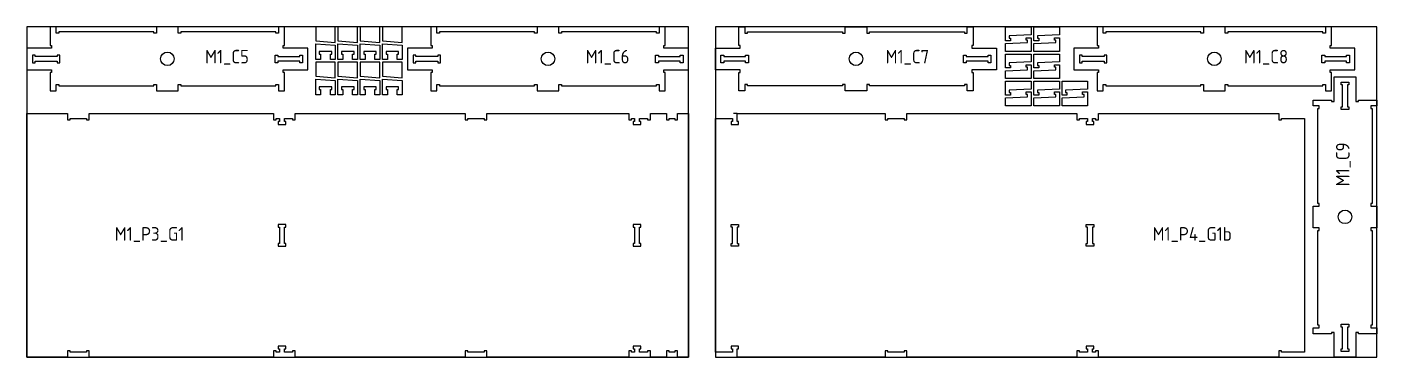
# Model space of a CAD drawing. Header units: millimetres. Extents: x -18174 to 50972, y 6312 to 16778.
# Drawn here: x -9888 to -4908, y 10273 to 11493 of the extents above; entities that cross this region are included whole.
import ezdxf

# ---------------------------------------------------------------- set-up
doc = ezdxf.new("R2010")
doc.units = ezdxf.units.MM
doc.header["$MEASUREMENT"] = 0
for name, color, linetype in [('freeswerk_CODES', 50, 'Continuous'), ('freeswerk_ELEMENTEN', 7, 'Continuous'), ('freeswerk_PLATEN', 3, 'Continuous')]:
    doc.layers.add(name, color=color, linetype=linetype)

msp = doc.modelspace()

# ---------------------------------------------------------------- linework, layer by layer
for centre in [(-9369.7, 11374.5), (-7965.7, 11374.5), (-6829.7, 11374.5), (-5507.7, 11374.5), (-5025.7, 10790.5)]:
    msp.add_circle(centre, 25)
at = {"layer": 'freeswerk_ELEMENTEN'}
for points in [[(-8937.7, 11424.5), (-8937.7, 11492.5), (-8959.7, 11492.5), (-8959.7, 11469.5), (-8969.7, 11469.5), (-8969.7, 11474.5), (-9319.7, 11474.5), (-9319.7, 11469.5), (-9329.7, 11469.5), (-9329.7, 11492.5), (-9409.7, 11492.5), (-9409.7, 11469.5), (-9419.7, 11469.5), (-9419.7, 11474.5), (-9769.7, 11474.5), (-9769.7, 11469.5), (-9779.7, 11469.5), (-9779.7, 11492.5), (-9801.7, 11492.5), (-9801.7, 11424.5), (-9796.7, 11424.5), (-9796.7, 11414.5), (-9887.7, 11414.5), (-9887.7, 11334.5), (-9796.7, 11334.5), (-9796.7, 11324.5), (-9801.7, 11324.5), (-9801.7, 11256.5), (-9779.7, 11256.5), (-9779.7, 11279.5), (-9769.7, 11279.5), (-9769.7, 11274.5), (-9419.7, 11274.5), (-9419.7, 11279.5), (-9409.7, 11279.5), (-9409.7, 11256.5), (-9329.7, 11256.5), (-9329.7, 11279.5), (-9319.7, 11279.5), (-9319.7, 11274.5), (-8969.7, 11274.5), (-8969.7, 11279.5), (-8959.7, 11279.5), (-8959.7, 11256.5), (-8937.7, 11256.5), (-8937.7, 11324.5), (-8942.7, 11324.5), (-8942.7, 11334.5), (-8851.7, 11334.5), (-8851.7, 11414.5), (-8942.7, 11414.5), (-8942.7, 11424.5)], [(-8822.8, 11440.6), (-8750.6, 11434.9), (-8750.6, 11492.5), (-8822.8, 11492.5)], [(-8740.6, 11440.6), (-8668.4, 11434.9), (-8668.4, 11492.5), (-8740.6, 11492.5)], [(-8658.4, 11440.6), (-8586.2, 11434.9), (-8586.2, 11492.5), (-8658.4, 11492.5)], [(-8576.2, 11440.6), (-8504, 11434.9), (-8504, 11492.5), (-8576.2, 11492.5)], [(-7533.7, 11424.5), (-7533.7, 11492.5), (-7555.7, 11492.5), (-7555.7, 11469.5), (-7565.7, 11469.5), (-7565.7, 11474.5), (-7915.7, 11474.5), (-7915.7, 11469.5), (-7925.7, 11469.5), (-7925.7, 11492.5), (-8005.7, 11492.5), (-8005.7, 11469.5), (-8015.7, 11469.5), (-8015.7, 11474.5), (-8365.7, 11474.5), (-8365.7, 11469.5), (-8375.7, 11469.5), (-8375.7, 11492.5), (-8397.7, 11492.5), (-8397.7, 11424.5), (-8392.7, 11424.5), (-8392.7, 11414.5), (-8483.7, 11414.5), (-8483.7, 11334.5), (-8392.7, 11334.5), (-8392.7, 11324.5), (-8397.7, 11324.5), (-8397.7, 11256.5), (-8375.7, 11256.5), (-8375.7, 11279.5), (-8365.7, 11279.5), (-8365.7, 11274.5), (-8015.7, 11274.5), (-8015.7, 11279.5), (-8005.7, 11279.5), (-8005.7, 11256.5), (-7925.7, 11256.5), (-7925.7, 11279.5), (-7915.7, 11279.5), (-7915.7, 11274.5), (-7565.7, 11274.5), (-7565.7, 11279.5), (-7555.7, 11279.5), (-7555.7, 11256.5), (-7533.7, 11256.5), (-7533.7, 11324.5), (-7538.7, 11324.5), (-7538.7, 11334.5), (-7447.7, 11334.5), (-7447.7, 11414.5), (-7538.7, 11414.5), (-7538.7, 11424.5)], [(-6869.7, 11279.5), (-6879.7, 11279.5), (-6879.7, 11274.5), (-7229.7, 11274.5), (-7229.7, 11279.5), (-7239.7, 11279.5), (-7239.7, 11256.5), (-7261.7, 11256.5), (-7261.7, 11324.5), (-7256.7, 11324.5), (-7256.7, 11334.5), (-7347.7, 11334.5), (-7347.7, 11414.5), (-7256.7, 11414.5), (-7256.7, 11424.5), (-7261.7, 11424.5), (-7261.7, 11492.5), (-7239.7, 11492.5), (-7239.7, 11469.5), (-7229.7, 11469.5), (-7229.7, 11474.5), (-6879.7, 11474.5), (-6879.7, 11469.5), (-6869.7, 11469.5), (-6869.7, 11492.5), (-6789.7, 11492.5), (-6789.7, 11469.5), (-6779.7, 11469.5), (-6779.7, 11474.5), (-6429.7, 11474.5), (-6429.7, 11469.5), (-6419.7, 11469.5), (-6419.7, 11492.5), (-6397.7, 11492.5), (-6397.7, 11424.5), (-6402.7, 11424.5), (-6402.7, 11414.5), (-6311.7, 11414.5), (-6311.7, 11334.5), (-6402.7, 11334.5), (-6402.7, 11324.5), (-6397.7, 11324.5), (-6397.7, 11256.5), (-6419.7, 11256.5), (-6419.7, 11279.5), (-6429.7, 11279.5), (-6429.7, 11274.5), (-6779.7, 11274.5), (-6779.7, 11279.5), (-6789.7, 11279.5), (-6789.7, 11256.5), (-6869.7, 11256.5)], [(-6183.5, 11492.5), (-6183.5, 11463.7), (-6264.5, 11460.1), (-6264.5, 11450.8), (-6259.5, 11450.8), (-6259.5, 11441.7), (-6277.5, 11441.7), (-6277.5, 11492.5)], [(-6079.5, 11492.5), (-6079.5, 11463.7), (-6160.5, 11460.1), (-6160.5, 11450.8), (-6155.5, 11450.8), (-6155.5, 11441.7), (-6173.5, 11441.7), (-6173.5, 11492.5)], [(-5075.7, 11424.5), (-5075.7, 11492.5), (-5097.7, 11492.5), (-5097.7, 11469.5), (-5107.7, 11469.5), (-5107.7, 11474.5), (-5457.7, 11474.5), (-5457.7, 11469.5), (-5467.7, 11469.5), (-5467.7, 11492.5), (-5547.7, 11492.5), (-5547.7, 11469.5), (-5557.7, 11469.5), (-5557.7, 11474.5), (-5907.7, 11474.5), (-5907.7, 11469.5), (-5917.7, 11469.5), (-5917.7, 11492.5), (-5939.7, 11492.5), (-5939.7, 11424.5), (-5934.7, 11424.5), (-5934.7, 11414.5), (-6025.7, 11414.5), (-6025.7, 11334.5), (-5934.7, 11334.5), (-5934.7, 11324.5), (-5939.7, 11324.5), (-5939.7, 11256.5), (-5917.7, 11256.5), (-5917.7, 11279.5), (-5907.7, 11279.5), (-5907.7, 11274.5), (-5557.7, 11274.5), (-5557.7, 11279.5), (-5547.7, 11279.5), (-5547.7, 11256.5), (-5467.7, 11256.5), (-5467.7, 11279.5), (-5457.7, 11279.5), (-5457.7, 11274.5), (-5107.7, 11274.5), (-5107.7, 11279.5), (-5097.7, 11279.5), (-5097.7, 11256.5), (-5075.7, 11256.5), (-5075.7, 11324.5), (-5080.7, 11324.5), (-5080.7, 11334.5), (-4989.7, 11334.5), (-4989.7, 11414.5), (-5080.7, 11414.5), (-5080.7, 11424.5)], [(-8750.6, 11371.9), (-8768.6, 11371.9), (-8768.6, 11391.7), (-8763.6, 11391.7), (-8763.6, 11401.9), (-8809.8, 11401.9), (-8809.8, 11391.7), (-8804.8, 11391.7), (-8804.8, 11371.9), (-8822.8, 11371.9), (-8822.8, 11430.6), (-8750.6, 11424.9)], [(-8668.4, 11371.9), (-8686.4, 11371.9), (-8686.4, 11391.7), (-8681.4, 11391.7), (-8681.4, 11401.9), (-8727.6, 11401.9), (-8727.6, 11391.7), (-8722.6, 11391.7), (-8722.6, 11371.9), (-8740.6, 11371.9), (-8740.6, 11430.6), (-8668.4, 11424.9)], [(-8586.2, 11371.9), (-8604.2, 11371.9), (-8604.2, 11391.7), (-8599.2, 11391.7), (-8599.2, 11401.9), (-8645.4, 11401.9), (-8645.4, 11391.7), (-8640.4, 11391.7), (-8640.4, 11371.9), (-8658.4, 11371.9), (-8658.4, 11430.6), (-8586.2, 11424.9)], [(-8504, 11371.9), (-8522, 11371.9), (-8522, 11391.7), (-8517, 11391.7), (-8517, 11401.9), (-8563.2, 11401.9), (-8563.2, 11391.7), (-8558.2, 11391.7), (-8558.2, 11371.9), (-8576.2, 11371.9), (-8576.2, 11430.6), (-8504, 11424.9)], [(-6277.5, 11402.1), (-6277.5, 11430.9), (-6196.5, 11434.6), (-6196.5, 11443.8), (-6201.5, 11443.8), (-6201.5, 11452.9), (-6183.5, 11452.9), (-6183.5, 11402.1)], [(-6173.5, 11402.1), (-6173.5, 11430.9), (-6092.5, 11434.6), (-6092.5, 11443.8), (-6097.5, 11443.8), (-6097.5, 11452.9), (-6079.5, 11452.9), (-6079.5, 11402.1)], [(-9857.7, 11383.5), (-9857.7, 11388.5), (-9867.7, 11388.5), (-9867.7, 11360.5), (-9857.7, 11360.5), (-9857.7, 11365.5), (-9776.7, 11365.5), (-9776.7, 11360.5), (-9766.7, 11360.5), (-9766.7, 11388.5), (-9776.7, 11388.5), (-9776.7, 11383.5)], [(-8881.7, 11365.5), (-8962.7, 11365.5), (-8962.7, 11360.5), (-8972.7, 11360.5), (-8972.7, 11388.5), (-8962.7, 11388.5), (-8962.7, 11383.5), (-8881.7, 11383.5), (-8881.7, 11388.5), (-8871.7, 11388.5), (-8871.7, 11360.5), (-8881.7, 11360.5)], [(-8822.8, 11310), (-8750.6, 11304.3), (-8750.6, 11361.9), (-8822.8, 11361.9)], [(-8740.6, 11310), (-8668.4, 11304.3), (-8668.4, 11361.9), (-8740.6, 11361.9)], [(-8658.4, 11310), (-8586.2, 11304.3), (-8586.2, 11361.9), (-8658.4, 11361.9)], [(-8576.2, 11310), (-8504, 11304.3), (-8504, 11361.9), (-8576.2, 11361.9)], [(-8453.7, 11383.5), (-8453.7, 11388.5), (-8463.7, 11388.5), (-8463.7, 11360.5), (-8453.7, 11360.5), (-8453.7, 11365.5), (-8372.7, 11365.5), (-8372.7, 11360.5), (-8362.7, 11360.5), (-8362.7, 11388.5), (-8372.7, 11388.5), (-8372.7, 11383.5)], [(-7477.7, 11365.5), (-7558.7, 11365.5), (-7558.7, 11360.5), (-7568.7, 11360.5), (-7568.7, 11388.5), (-7558.7, 11388.5), (-7558.7, 11383.5), (-7477.7, 11383.5), (-7477.7, 11388.5), (-7467.7, 11388.5), (-7467.7, 11360.5), (-7477.7, 11360.5)], [(-7236.7, 11388.5), (-7226.7, 11388.5), (-7226.7, 11360.5), (-7236.7, 11360.5), (-7236.7, 11365.5), (-7317.7, 11365.5), (-7317.7, 11360.5), (-7327.7, 11360.5), (-7327.7, 11388.5), (-7317.7, 11388.5), (-7317.7, 11383.5), (-7236.7, 11383.5)], [(-6341.7, 11360.5), (-6341.7, 11365.5), (-6422.7, 11365.5), (-6422.7, 11360.5), (-6432.7, 11360.5), (-6432.7, 11388.5), (-6422.7, 11388.5), (-6422.7, 11383.5), (-6341.7, 11383.5), (-6341.7, 11388.5), (-6331.7, 11388.5), (-6331.7, 11360.5)], [(-6183.5, 11392.1), (-6183.5, 11363.3), (-6264.5, 11359.7), (-6264.5, 11350.4), (-6259.5, 11350.4), (-6259.5, 11341.3), (-6277.5, 11341.3), (-6277.5, 11392.1)], [(-6079.5, 11392.1), (-6079.5, 11363.3), (-6160.5, 11359.7), (-6160.5, 11350.4), (-6155.5, 11350.4), (-6155.5, 11341.3), (-6173.5, 11341.3), (-6173.5, 11392.1)], [(-5995.7, 11383.5), (-5995.7, 11388.5), (-6005.7, 11388.5), (-6005.7, 11360.5), (-5995.7, 11360.5), (-5995.7, 11365.5), (-5914.7, 11365.5), (-5914.7, 11360.5), (-5904.7, 11360.5), (-5904.7, 11388.5), (-5914.7, 11388.5), (-5914.7, 11383.5)], [(-5019.7, 11365.5), (-5100.7, 11365.5), (-5100.7, 11360.5), (-5110.7, 11360.5), (-5110.7, 11388.5), (-5100.7, 11388.5), (-5100.7, 11383.5), (-5019.7, 11383.5), (-5019.7, 11388.5), (-5009.7, 11388.5), (-5009.7, 11360.5), (-5019.7, 11360.5)], [(-6277.5, 11301.7), (-6277.5, 11330.5), (-6196.5, 11334.1), (-6196.5, 11343.4), (-6201.5, 11343.4), (-6201.5, 11352.5), (-6183.5, 11352.5), (-6183.5, 11301.7)], [(-6173.5, 11301.7), (-6173.5, 11330.5), (-6092.5, 11334.1), (-6092.5, 11343.4), (-6097.5, 11343.4), (-6097.5, 11352.5), (-6079.5, 11352.5), (-6079.5, 11301.7)], [(-4930.7, 10750.5), (-4930.7, 10740.5), (-4925.7, 10740.5), (-4925.7, 10390.5), (-4930.7, 10390.5), (-4930.7, 10380.5), (-4907.7, 10380.5), (-4907.7, 10358.5), (-4975.7, 10358.5), (-4975.7, 10363.5), (-4985.7, 10363.5), (-4985.7, 10272.5), (-5065.7, 10272.5), (-5065.7, 10363.5), (-5075.7, 10363.5), (-5075.7, 10358.5), (-5143.7, 10358.5), (-5143.7, 10380.5), (-5120.7, 10380.5), (-5120.7, 10390.5), (-5125.7, 10390.5), (-5125.7, 10740.5), (-5120.7, 10740.5), (-5120.7, 10750.5), (-5143.7, 10750.5), (-5143.7, 10830.5), (-5120.7, 10830.5), (-5120.7, 10840.5), (-5125.7, 10840.5), (-5125.7, 11190.5), (-5120.7, 11190.5), (-5120.7, 11200.5), (-5143.7, 11200.5), (-5143.7, 11222.5), (-5075.7, 11222.5), (-5075.7, 11217.5), (-5065.7, 11217.5), (-5065.7, 11308.5), (-4985.7, 11308.5), (-4985.7, 11217.5), (-4975.7, 11217.5), (-4975.7, 11222.5), (-4907.7, 11222.5), (-4907.7, 11200.5), (-4930.7, 11200.5), (-4930.7, 11190.5), (-4925.7, 11190.5), (-4925.7, 10840.5), (-4930.7, 10840.5), (-4930.7, 10830.5), (-4907.7, 10830.5), (-4907.7, 10750.5)], [(-8750.6, 11241.3), (-8768.6, 11241.3), (-8768.6, 11261.1), (-8763.6, 11261.1), (-8763.6, 11271.3), (-8809.8, 11271.3), (-8809.8, 11261.1), (-8804.8, 11261.1), (-8804.8, 11241.3), (-8822.8, 11241.3), (-8822.8, 11300), (-8750.6, 11294.3)], [(-8668.4, 11241.3), (-8686.4, 11241.3), (-8686.4, 11261.1), (-8681.4, 11261.1), (-8681.4, 11271.3), (-8727.6, 11271.3), (-8727.6, 11261.1), (-8722.6, 11261.1), (-8722.6, 11241.3), (-8740.6, 11241.3), (-8740.6, 11300), (-8668.4, 11294.3)], [(-8586.2, 11241.3), (-8604.2, 11241.3), (-8604.2, 11261.1), (-8599.2, 11261.1), (-8599.2, 11271.3), (-8645.4, 11271.3), (-8645.4, 11261.1), (-8640.4, 11261.1), (-8640.4, 11241.3), (-8658.4, 11241.3), (-8658.4, 11300), (-8586.2, 11294.3)], [(-8504, 11241.3), (-8522, 11241.3), (-8522, 11261.1), (-8517, 11261.1), (-8517, 11271.3), (-8563.2, 11271.3), (-8563.2, 11261.1), (-8558.2, 11261.1), (-8558.2, 11241.3), (-8576.2, 11241.3), (-8576.2, 11300), (-8504, 11294.3)], [(-6183.5, 11291.7), (-6183.5, 11262.9), (-6264.5, 11259.2), (-6264.5, 11250), (-6259.5, 11250), (-6259.5, 11240.9), (-6277.5, 11240.9), (-6277.5, 11291.7)], [(-6079.5, 11291.7), (-6079.5, 11262.9), (-6160.5, 11259.2), (-6160.5, 11250), (-6155.5, 11250), (-6155.5, 11240.9), (-6173.5, 11240.9), (-6173.5, 11291.7)], [(-5975.5, 11291.7), (-5975.5, 11262.9), (-6056.5, 11259.2), (-6056.5, 11250), (-6051.5, 11250), (-6051.5, 11240.9), (-6069.5, 11240.9), (-6069.5, 11291.7)], [(-5011.7, 11278.5), (-5016.7, 11278.5), (-5016.7, 11197.5), (-5011.7, 11197.5), (-5011.7, 11187.5), (-5039.7, 11187.5), (-5039.7, 11197.5), (-5034.7, 11197.5), (-5034.7, 11278.5), (-5039.7, 11278.5), (-5039.7, 11288.5), (-5011.7, 11288.5)], [(-6277.5, 11201.3), (-6277.5, 11230.1), (-6196.5, 11233.7), (-6196.5, 11243), (-6201.5, 11243), (-6201.5, 11252.1), (-6183.5, 11252.1), (-6183.5, 11201.3)], [(-6173.5, 11201.3), (-6173.5, 11230.1), (-6092.5, 11233.7), (-6092.5, 11243), (-6097.5, 11243), (-6097.5, 11252.1), (-6079.5, 11252.1), (-6079.5, 11201.3)], [(-6069.5, 11201.3), (-6069.5, 11230.1), (-5988.5, 11233.7), (-5988.5, 11243), (-5993.5, 11243), (-5993.5, 11252.1), (-5975.5, 11252.1), (-5975.5, 11201.3)], [(-7658.2, 11154.5), (-7646.2, 11154.5), (-7646.2, 11142.5), (-7651.2, 11142.5), (-7651.2, 11132.5), (-7623.2, 11132.5), (-7623.2, 11142.5), (-7628.2, 11142.5), (-7628.2, 11154.5), (-7598.2, 11154.5), (-7598.2, 11149.5), (-7588.2, 11149.5), (-7588.2, 11172.5), (-7528.2, 11172.5), (-7528.2, 11149.5), (-7518.2, 11149.5), (-7518.2, 11154.5), (-7498.2, 11154.5), (-7498.2, 11149.5), (-7488.2, 11149.5), (-7488.2, 11172.5), (-7447.7, 11172.5), (-7447.7, 10272.5), (-7488.2, 10272.5), (-7488.2, 10295.5), (-7498.2, 10295.5), (-7498.2, 10290.5), (-7518.2, 10290.5), (-7518.2, 10295.5), (-7528.2, 10295.5), (-7528.2, 10272.5), (-7588.2, 10272.5), (-7588.2, 10295.5), (-7598.2, 10295.5), (-7598.2, 10290.5), (-7628.2, 10290.5), (-7628.2, 10302.5), (-7623.2, 10302.5), (-7623.2, 10312.5), (-7651.2, 10312.5), (-7651.2, 10302.5), (-7646.2, 10302.5), (-7646.2, 10290.5), (-7658.2, 10290.5), (-7658.2, 10295.5), (-7668.2, 10295.5), (-7668.2, 10272.5), (-8191.2, 10272.5), (-8191.2, 10295.5), (-8201.2, 10295.5), (-8201.2, 10290.5), (-8261.2, 10290.5), (-8261.2, 10295.5), (-8271.2, 10295.5), (-8271.2, 10272.5), (-8898.2, 10272.5), (-8898.2, 10295.5), (-8908.2, 10295.5), (-8908.2, 10290.5), (-8938.2, 10290.5), (-8938.2, 10302.5), (-8933.2, 10302.5), (-8933.2, 10312.5), (-8961.2, 10312.5), (-8961.2, 10302.5), (-8956.2, 10302.5), (-8956.2, 10290.5), (-8968.2, 10290.5), (-8968.2, 10295.5), (-8978.2, 10295.5), (-8978.2, 10272.5), (-9658.2, 10272.5), (-9658.2, 10295.5), (-9668.2, 10295.5), (-9668.2, 10290.5), (-9728.2, 10290.5), (-9728.2, 10295.5), (-9738.2, 10295.5), (-9738.2, 10272.5), (-9887.7, 10272.5), (-9887.7, 11172.5), (-9738.2, 11172.5), (-9738.2, 11149.5), (-9728.2, 11149.5), (-9728.2, 11154.5), (-9668.2, 11154.5), (-9668.2, 11149.5), (-9658.2, 11149.5), (-9658.2, 11172.5), (-8978.2, 11172.5), (-8978.2, 11149.5), (-8968.2, 11149.5), (-8968.2, 11154.5), (-8956.2, 11154.5), (-8956.2, 11142.5), (-8961.2, 11142.5), (-8961.2, 11132.5), (-8933.2, 11132.5), (-8933.2, 11142.5), (-8938.2, 11142.5), (-8938.2, 11154.5), (-8908.2, 11154.5), (-8908.2, 11149.5), (-8898.2, 11149.5), (-8898.2, 11172.5), (-8271.2, 11172.5), (-8271.2, 11149.5), (-8261.2, 11149.5), (-8261.2, 11154.5), (-8201.2, 11154.5), (-8201.2, 11149.5), (-8191.2, 11149.5), (-8191.2, 11172.5), (-7668.2, 11172.5), (-7668.2, 11149.5), (-7658.2, 11149.5)], [(-7347.7, 10290.5), (-7347.7, 11154.5), (-7285.5, 11154.5), (-7285.5, 11142.5), (-7290.5, 11142.5), (-7290.5, 11132.5), (-7262.5, 11132.5), (-7262.5, 11142.5), (-7267.5, 11142.5), (-7267.5, 11172.5), (-6722.5, 11172.5), (-6722.5, 11149.5), (-6712.5, 11149.5), (-6712.5, 11154.5), (-6652.5, 11154.5), (-6652.5, 11149.5), (-6642.5, 11149.5), (-6642.5, 11172.5), (-6015.5, 11172.5), (-6015.5, 11149.5), (-6005.5, 11149.5), (-6005.5, 11154.5), (-5975.5, 11154.5), (-5975.5, 11142.5), (-5980.5, 11142.5), (-5980.5, 11132.5), (-5952.5, 11132.5), (-5952.5, 11142.5), (-5957.5, 11142.5), (-5957.5, 11154.5), (-5945.5, 11154.5), (-5945.5, 11149.5), (-5935.5, 11149.5), (-5935.5, 11172.5), (-5269.5, 11172.5), (-5269.5, 11149.5), (-5259.5, 11149.5), (-5259.5, 11154.5), (-5175.5, 11154.5), (-5175.5, 10290.5), (-5259.5, 10290.5), (-5259.5, 10295.5), (-5269.5, 10295.5), (-5269.5, 10272.5), (-5935.5, 10272.5), (-5935.5, 10295.5), (-5945.5, 10295.5), (-5945.5, 10290.5), (-5957.5, 10290.5), (-5957.5, 10302.5), (-5952.5, 10302.5), (-5952.5, 10312.5), (-5980.5, 10312.5), (-5980.5, 10302.5), (-5975.5, 10302.5), (-5975.5, 10290.5), (-6005.5, 10290.5), (-6005.5, 10295.5), (-6015.5, 10295.5), (-6015.5, 10272.5), (-6642.5, 10272.5), (-6642.5, 10295.5), (-6652.5, 10295.5), (-6652.5, 10290.5), (-6712.5, 10290.5), (-6712.5, 10295.5), (-6722.5, 10295.5), (-6722.5, 10272.5), (-7267.5, 10272.5), (-7267.5, 10302.5), (-7262.5, 10302.5), (-7262.5, 10312.5), (-7290.5, 10312.5), (-7290.5, 10302.5), (-7285.5, 10302.5), (-7285.5, 10290.5)], [(-8956.2, 10692.5), (-8961.2, 10692.5), (-8961.2, 10682.5), (-8933.2, 10682.5), (-8933.2, 10692.5), (-8938.2, 10692.5), (-8938.2, 10752.5), (-8933.2, 10752.5), (-8933.2, 10762.5), (-8961.2, 10762.5), (-8961.2, 10752.5), (-8956.2, 10752.5)], [(-7651.2, 10762.5), (-7651.2, 10752.5), (-7646.2, 10752.5), (-7646.2, 10692.5), (-7651.2, 10692.5), (-7651.2, 10682.5), (-7623.2, 10682.5), (-7623.2, 10692.5), (-7628.2, 10692.5), (-7628.2, 10752.5), (-7623.2, 10752.5), (-7623.2, 10762.5)], [(-7267.5, 10692.5), (-7262.5, 10692.5), (-7262.5, 10682.5), (-7290.5, 10682.5), (-7290.5, 10692.5), (-7285.5, 10692.5), (-7285.5, 10752.5), (-7290.5, 10752.5), (-7290.5, 10762.5), (-7262.5, 10762.5), (-7262.5, 10752.5), (-7267.5, 10752.5)], [(-5952.5, 10692.5), (-5952.5, 10682.5), (-5980.5, 10682.5), (-5980.5, 10692.5), (-5975.5, 10692.5), (-5975.5, 10752.5), (-5980.5, 10752.5), (-5980.5, 10762.5), (-5952.5, 10762.5), (-5952.5, 10752.5), (-5957.5, 10752.5), (-5957.5, 10692.5)], [(-5039.7, 10383.5), (-5039.7, 10393.5), (-5011.7, 10393.5), (-5011.7, 10383.5), (-5016.7, 10383.5), (-5016.7, 10302.5), (-5011.7, 10302.5), (-5011.7, 10292.5), (-5039.7, 10292.5), (-5039.7, 10302.5), (-5034.7, 10302.5), (-5034.7, 10383.5)]]:
    msp.add_lwpolyline(points, close=True, dxfattribs=at)
msp.add_lwpolyline([(-7267.5, 11172.5), (-7281.6, 11172.5)], dxfattribs=at)
at = {"layer": 'freeswerk_PLATEN'}
for points in [[(-9887.7, 10272.5), (-7447.7, 10272.5), (-7447.7, 11492.5), (-9887.7, 11492.5)], [(-7347.7, 10272.5), (-4907.7, 10272.5), (-4907.7, 11492.5), (-7347.7, 11492.5)]]:
    msp.add_lwpolyline(points, close=True, dxfattribs=at)

# ---------------------------------------------------------------- texts
at = {"layer": 'freeswerk_CODES', "char_height": 50, "attachment_point": 1}
for s, insert in [('{\\Fiso|c0;M1_C5}', (-9230.8, 11407.8)), ('{\\Fiso|c0;M1_C6}', (-7826.8, 11407.8)), ('{\\Fiso|c0;M1_C7}', (-6720.5, 11407.8)), ('{\\Fiso|c0;M1_C8}', (-5398.5, 11407.8)), ('{\\Fiso|c0;M1_P3_G1}', (-9563.9, 10752.7)), ('{\\Fiso|c0;M1_P4_G1b}', (-5735.5, 10752.7))]:
    msp.add_mtext_dynamic_manual_height_columns(s, width=318.081, gutter_width=1456.3, heights=[0], dxfattribs=dict(at, insert=insert))
at = {"layer": 'freeswerk_CODES', "insert": (-5059, 10903.4), "char_height": 50, "attachment_point": 1, "rotation": 90}
msp.add_mtext_dynamic_manual_height_columns('{\\Fiso|c0;M1_C9}', width=318.081, gutter_width=1456.3, heights=[0], dxfattribs=at)

doc.saveas('drawing.dxf')
